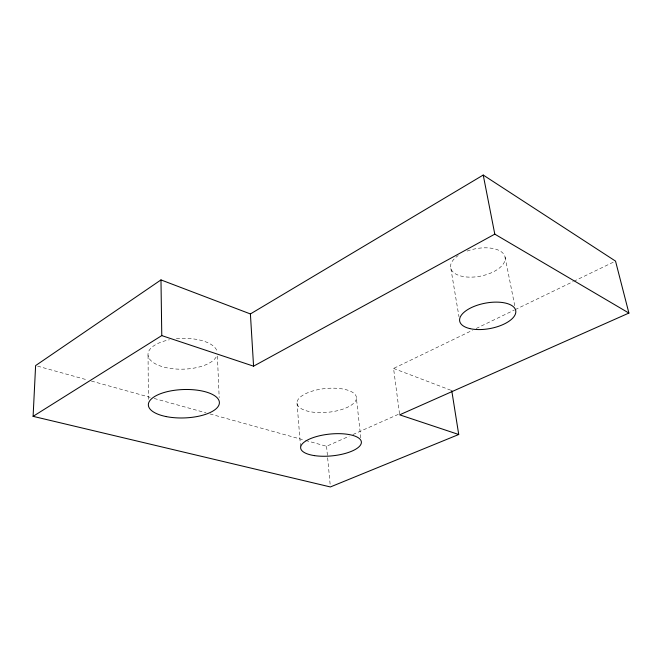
<?xml version="1.0" encoding="UTF-8"?>
<svg xmlns="http://www.w3.org/2000/svg" width="662" height="662" viewBox="0 0 662 662"><rect width="100%" height="100%" fill="white"/><g stroke="black" fill="none" stroke-linecap="round" stroke-linejoin="round"><path stroke-width="0.5" stroke-dasharray="3.31 2.48" d="M399.525 413.816L393.567 368.444L472.502 330.272M476.218 328.476L514.3 310.064M515.226 309.609L572.804 281.772M573.739 281.317L613.674 262.011M305.637 440.462L326.565 446.271L349.155 436.217M352.92 434.545L399.037 414.031M37.61 366.144L87.434 379.963M91.414 381.064L150.2 397.365M154.188 398.466L205.998 412.84M209.986 413.94L304.644 440.189M393.567 368.444L450.797 390.224M505.065 257.03L514.895 306.456M450.863 268.615L459.006 316.833M356.437 398.483A29.848 11.941 -5.6 0 1 310.776 411.83A29.848 11.941 -5.6 0 1 312.985 390.903A29.848 11.941 -5.6 0 1 356.437 398.483L360.906 438.832M326.565 446.271L330.189 484.923M297.006 402.984L300.548 446.676M217.409 356.065L219.18 397.597M148.056 355.486L148.379 399.575M467.149 251.072A27.73 13.91 -11.2 0 1 505.214 258.304A27.73 13.91 -11.2 0 1 467.819 277.08A27.73 13.91 -11.2 0 1 458.195 255.573M216.176 357A34.664 15.408 -1.4 0 1 159.873 365.838A34.664 15.408 -1.4 0 1 169.406 339.788M176.365 338.745A34.664 15.408 -1.4 0 1 217.227 352.225"/><path stroke-width="0.99" d="M458.725 434.504L330.379 486.951L33.1 416.348L35.616 365.59L160.974 279.91L250.402 313.945L483.227 175.049L615.528 261.109L628.9 313.068L399.658 414.826L458.725 434.504L451.749 390.588M33.1 416.348L161.776 335.593L253.571 366.169L494.795 234.141L628.9 313.068M483.227 175.049L494.795 234.141M250.402 313.945L253.571 366.169M160.974 279.91L161.776 335.593M469.763 328.575A28.516 12.909 -10.6 0 0 515.433 313.945A28.516 12.909 -10.6 0 0 477.865 305.041A28.516 12.909 -10.6 0 0 469.763 328.575M166.228 416.588A35.541 14.208 -2 0 0 219.395 402.662A35.541 14.208 -2 0 0 165.98 391.978A35.541 14.208 -2 0 0 166.228 416.588M314.591 455.638A30.51 10.948 -5.7 0 0 361.353 442.861A30.51 10.948 -5.7 0 0 317.081 436.399A30.51 10.948 -5.7 0 0 314.591 455.638"/></g></svg>
